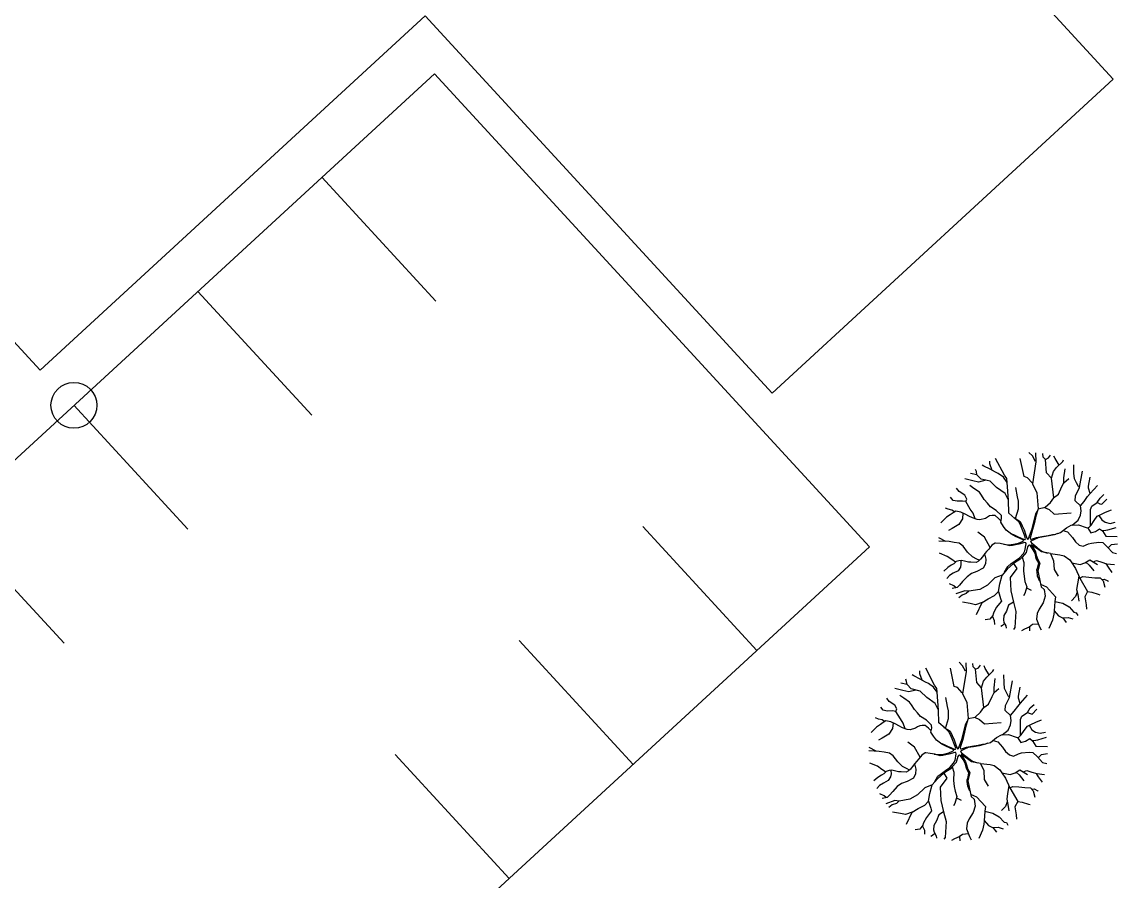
# Model space of a CAD drawing. Extents: x 99089 to 101049, y 99298 to 100905.
# Drawn here: x 99846.7 to 99918.6, y 100201.5 to 100257.6 of the extents above; entities that cross this region are included whole.
import ezdxf

# ---------------------------------------------------------------- set-up
doc = ezdxf.new("R2010")
doc.units = 0
for name, color, linetype in [('Survey Exist Alignments', 7, 'Continuous'), ('Survey Exist Building', 7, 'Continuous'), ('Survey Exist Pavement', 7, 'Continuous'), ('Survey Exist Pole', 7, 'Continuous'), ('Survey Exist Surface', 7, 'Continuous'), ('Survey Exist Trees', 7, 'Continuous')]:
    doc.layers.add(name, color=color, linetype=linetype)

msp = doc.modelspace()

# ---------------------------------------------------------------- linework, layer by layer
at = {"layer": 'Survey Exist Alignments'}
msp.add_arc((97079.407, 103054.665), 4051.221, 313.862393, 315.667749, dxfattribs=at)
at = {"layer": 'Survey Exist Building'}
msp.add_lwpolyline([(99918.049, 100253.834), (99872.25, 100303.627), (99824.802, 100259.985), (99847.934, 100234.835), (99873.084, 100257.968), (99895.751, 100233.325)], close=True, dxfattribs=at)
at = {"layer": 'Survey Exist Pavement'}
for p, q in [((99866.332, 100247.424), (99873.779, 100239.328)), ((99858.236, 100239.977), (99865.683, 100231.881)), ((99850.14, 100232.531), (99857.587, 100224.435)), ((99842.044, 100225.084), (99849.491, 100216.988)), ((99894.765, 100216.512), (99887.318, 100224.608)), ((99886.669, 100209.065), (99879.222, 100217.161)), ((99878.573, 100201.618), (99871.126, 100209.715))]:
    msp.add_line(p, q, dxfattribs=at)
msp.add_lwpolyline([(99902.125, 100223.282), (99873.692, 100254.194), (99793.468, 100180.404), (99821.901, 100149.491)], close=True, dxfattribs=at)
msp.add_arc((97079.407, 103054.665), 4040.221, 314.502972, 315.667749, dxfattribs=at)
at = {"layer": 'Survey Exist Pole'}
msp.add_circle((99850.14, 100232.531), 1.5, dxfattribs=at)
at = {"layer": 'Survey Exist Surface'}
msp.add_arc((97079.407, 103054.665), 4032.221, 314.502972, 315.667749, dxfattribs=at)
at = {"layer": 'Survey Exist Trees'}
for points in [[(99911.221, 100225.494), (99911.205, 100226.332), (99911.11, 100227.491), (99911.089, 100227.745), (99910.944, 100227.963), (99910.36, 100229.058)], [(99912.746, 100227.466), (99912.439, 100227.797), (99912.228, 100227.878), (99911.974, 100229.066)], [(99912.968, 100228.871), (99912.76, 100229.226), (99912.538, 100229.458)], [(99912.97, 100229.421), (99912.992, 100228.836), (99912.76, 100227.41), (99913.05, 100226.817), (99913.139, 100225.775), (99913.598, 100225.871), (99913.945, 100226.192), (99914.153, 100226.489), (99914.011, 100227.78), (99913.69, 100228.124), (99913.617, 100229.001), (99913.464, 100229.151), (99913.436, 100229.381)], [(99913.617, 100229.001), (99913.816, 100229.096), (99913.948, 100229.272)], [(99914.01, 100227.777), (99914.138, 100228.217), (99914.344, 100228.478), (99914.755, 100228.87), (99914.804, 100228.978)], [(99914.506, 100228.632), (99914.252, 100229.057), (99914.17, 100229.21)], [(99909.137, 100227.997), (99909.112, 100228.204), (99909.052, 100228.341)], [(99911.11, 100227.491), (99910.872, 100227.828), (99910.536, 100228.071), (99910.35, 100228.164), (99909.996, 100228.351), (99909.586, 100228.557), (99909.484, 100228.627)], [(99910.128, 100228.281), (99909.978, 100228.706), (99909.979, 100228.893)], [(99914.827, 100227.47), (99914.827, 100227.787), (99914.903, 100228.384)], [(99915.357, 100224.709), (99915.755, 100225.028), (99915.905, 100225.367), (99915.94, 100225.648), (99915.905, 100225.975), (99915.552, 100226.302), (99915.582, 100226.627), (99915.84, 100227.154), (99916.03, 100228.241)], [(99915.84, 100227.154), (99915.778, 100227.226), (99915.648, 100227.469), (99915.518, 100227.731), (99915.481, 100228.104), (99915.46, 100228.643)], [(99909.719, 100227.639), (99909.248, 100227.512), (99908.875, 100227.605), (99908.35, 100227.739)], [(99911.205, 100226.332), (99910.981, 100226.764), (99910.422, 100227.156), (99909.994, 100227.567), (99909.416, 100227.717), (99909.137, 100227.997), (99908.725, 100228.085)], [(99914.152, 100226.495), (99914.47, 100226.724), (99914.695, 100227.227), (99914.827, 100227.47), (99915.144, 100227.75)], [(99916.528, 100226.762), (99916.43, 100227.114), (99916.431, 100227.245), (99916.53, 100227.828)], [(99909.016, 100225.117), (99908.888, 100225.478), (99908.702, 100225.758), (99908.405, 100226.243), (99908.48, 100226.411), (99908.35, 100226.654), (99907.977, 100226.897), (99907.81, 100227.114)], [(99911.058, 100224.367), (99911.058, 100224.367), (99910.864, 100224.617), (99910.697, 100224.897), (99910.753, 100225.14), (99910.735, 100225.345), (99910.4, 100225.663), (99910.027, 100225.906), (99909.823, 100226.149), (99909.618, 100226.373), (99909.432, 100226.672), (99909.302, 100226.858), (99908.929, 100227.101), (99908.669, 100227.288)], [(99911.654, 100225.137), (99911.856, 100225.774), (99911.857, 100226.278), (99911.783, 100226.558), (99911.672, 100227.155)], [(99915.905, 100225.976), (99916.148, 100226.256), (99916.373, 100226.573), (99916.542, 100226.778), (99917.016, 100227.299)], [(99908.407, 100226.239), (99908.2, 100226.281), (99907.845, 100226.262), (99907.584, 100226.319), (99907.422, 100226.522)], [(99916.555, 100224.669), (99916.558, 100225.726), (99916.645, 100225.937), (99917.005, 100226.179), (99917.189, 100226.471), (99917.44, 100226.702)], [(99917.007, 100226.18), (99917.174, 100226.105), (99917.305, 100226.068), (99917.616, 100226.399)], [(99910.713, 100224.968), (99910.548, 100225.14), (99910.325, 100225.327), (99910.138, 100225.327), (99909.97, 100225.309), (99909.821, 100225.234), (99909.69, 100225.141), (99909.335, 100225.048), (99909.148, 100225.067), (99908.85, 100225.179), (99908.608, 100225.291), (99908.403, 100225.403), (99908.086, 100225.553), (99907.75, 100225.628), (99907.582, 100225.516), (99907.395, 100225.385), (99907.152, 100225.218), (99906.785, 100224.861)], [(99907.673, 100225.576), (99907.508, 100225.684), (99907.265, 100225.74), (99907.083, 100225.824)], [(99908.222, 100225.489), (99908.197, 100225.123), (99907.953, 100224.75), (99907.524, 100224.489), (99907.283, 100224.362)], [(99911.337, 100224.16), (99911.53, 100224.095), (99911.792, 100223.97), (99912.036, 100223.863), (99912.25, 100223.773), (99912.301, 100223.776), (99912.319, 100223.833), (99912.239, 100224.056), (99912.094, 100224.448), (99911.958, 100224.766), (99911.872, 100224.919), (99911.624, 100225.138), (99911.221, 100225.494)], [(99911.552, 100225.201), (99911.788, 100225.054), (99911.959, 100224.947), (99912.098, 100224.665), (99912.22, 100224.391), (99912.338, 100224.051), (99912.409, 100223.846), (99912.444, 100223.799), (99912.499, 100223.814), (99912.55, 100223.948), (99912.633, 100224.176), (99912.742, 100224.474), (99912.834, 100224.839), (99912.916, 100225.187), (99912.986, 100225.441), (99913.091, 100225.618)], [(99913.139, 100225.775), (99912.989, 100225.285), (99912.893, 100224.877), (99912.778, 100224.418), (99912.633, 100223.95), (99912.611, 100223.879), (99912.64, 100223.797), (99912.704, 100223.789), (99913.026, 100223.9), (99913.382, 100223.972), (99913.797, 100224.035), (99914.068, 100224.095), (99914.3, 100224.12)], [(99913.556, 100225.863), (99913.864, 100225.717), (99914.193, 100225.431), (99915.296, 100225.517)], [(99914.428, 100224.165), (99914.595, 100224.222), (99914.987, 100224.539), (99915.305, 100224.707), (99915.772, 100224.725), (99916.275, 100224.557), (99916.424, 100224.538), (99916.593, 100224.706), (99916.798, 100225.004), (99917.004, 100225.284), (99917.229, 100225.396), (99917.546, 100225.545), (99917.935, 100225.703)], [(99917.109, 100225.336), (99917.302, 100225.041), (99917.526, 100224.892), (99917.843, 100224.817), (99918.177, 100224.896)], [(99907.115, 100223.641), (99906.658, 100223.876)], [(99909.994, 100223.244), (99909.623, 100223.912), (99909.193, 100224.242)], [(99910.901, 100223.455), (99911.232, 100223.422), (99911.53, 100223.451), (99911.86, 100223.535), (99912.16, 100223.66), (99912.189, 100223.713), (99912.152, 100223.754), (99911.669, 100223.97), (99911.403, 100224.111), (99911.058, 100224.367)], [(99914.428, 100224.165), (99914.181, 100224.079), (99913.853, 100223.998), (99913.492, 100223.939), (99913.134, 100223.886), (99912.891, 100223.769), (99912.666, 100223.662), (99912.639, 100223.626), (99912.7, 100223.545), (99912.894, 100223.39), (99913.256, 100223.101), (99913.42, 100222.986), (99913.74, 100222.882)], [(99914.756, 100224.353), (99915.061, 100224.259), (99915.378, 100223.904), (99915.582, 100223.624), (99915.824, 100223.4), (99916.085, 100223.325), (99916.422, 100223.474), (99916.627, 100223.53), (99917.112, 100223.586), (99917.355, 100223.567), (99917.671, 100223.268), (99917.988, 100222.913), (99918.265, 100222.847)], [(99916.362, 100224.546), (99916.573, 100224.202), (99916.89, 100224.295), (99917.152, 100224.463), (99917.338, 100224.332), (99917.561, 100223.977), (99918.308, 100223.953)], [(99917.295, 100224.362), (99917.431, 100224.351), (99917.693, 100224.388), (99918.243, 100224.554)], [(99909.295, 100222.411), (99909.142, 100222.491), (99908.844, 100222.64), (99908.528, 100222.939), (99908.23, 100223.332), (99907.988, 100223.518), (99907.652, 100223.575), (99907.316, 100223.631), (99906.653, 100223.663)], [(99910.36, 100223.532), (99910.32, 100223.535), (99910.115, 100223.386), (99909.909, 100223.143), (99909.759, 100222.976), (99909.647, 100222.845), (99909.497, 100222.64), (99909.366, 100222.472), (99909.235, 100222.36), (99909.086, 100222.267), (99908.75, 100222.286), (99908.582, 100222.286), (99908.321, 100222.361), (99908.134, 100222.398), (99907.966, 100222.38), (99907.78, 100222.324), (99907.63, 100222.175), (99907.462, 100222.082), (99907.238, 100221.932), (99906.979, 100221.704)], [(99910.943, 100221.626), (99911.148, 100222.003), (99911.385, 100222.194), (99911.647, 100222.384), (99911.926, 100222.579), (99912.183, 100222.858), (99912.279, 100223.037), (99912.36, 100223.482), (99912.335, 100223.551), (99912.268, 100223.566), (99911.875, 100223.455), (99911.47, 100223.366), (99911.299, 100223.35), (99910.951, 100223.446), (99910.651, 100223.504), (99910.36, 100223.532)], [(99913.253, 100221.031), (99913.103, 100221.366), (99913.071, 100221.671), (99913.062, 100221.776), (99913.125, 100221.953), (99913.183, 100222.238), (99913.019, 100222.518), (99912.939, 100222.866), (99912.808, 100223.097), (99912.63, 100223.347), (99912.565, 100223.387), (99912.498, 100223.372), (99912.452, 100223.295), (99912.378, 100223), (99912.355, 100222.91), (99912.092, 100222.615), (99911.951, 100222.462), (99911.539, 100222.201), (99911.125, 100221.83), (99910.778, 100221.442)], [(99913.939, 100222.842), (99913.36, 100222.957), (99913.094, 100223.154), (99912.667, 100223.419), (99912.826, 100223.173), (99912.967, 100222.957), (99913.014, 100222.753), (99913.114, 100222.453), (99913.247, 100222.226), (99913.116, 100221.71), (99913.285, 100220.875)], [(99917.713, 100223.221), (99917.933, 100223.436), (99918.315, 100223.488)], [(99907.742, 100222.287), (99907.5, 100222.455), (99907.202, 100222.66), (99906.703, 100222.868)], [(99909.629, 100222.821), (99909.721, 100222.472), (99909.701, 100222.173), (99909.551, 100221.893), (99909.14, 100221.669), (99908.785, 100221.539), (99908.505, 100221.334), (99908.206, 100221.017), (99908, 100220.774), (99907.85, 100220.625), (99907.523, 100220.562)], [(99912.092, 100222.615), (99912.202, 100222.264), (99912.182, 100221.723), (99912.218, 100221.35), (99912.273, 100221.032), (99912.403, 100220.678), (99912.271, 100220.23), (99912.178, 100220.08)], [(99913.939, 100222.842), (99914.562, 100222.768), (99914.841, 100222.705), (99915.207, 100222.428), (99915.34, 100222.235), (99915.581, 100221.881), (99915.86, 100221.243), (99916.372, 100220.367), (99916.189, 100220.021), (99916.279, 100219.493), (99916.295, 100219.211)], [(99913.939, 100222.842), (99914.15, 100222.379), (99914.179, 100221.806), (99914.437, 100221.362)], [(99908.091, 100222.394), (99908.097, 100222.156), (99908.059, 100221.969), (99907.909, 100221.727), (99907.591, 100221.559), (99907.348, 100221.41), (99907.176, 100221.212)], [(99911.539, 100222.201), (99911.742, 100221.876), (99911.304, 100221.294), (99911.354, 100220.416), (99911.524, 100219.676), (99911.69, 100219.054), (99911.624, 100218.016), (99911.536, 100217.888)], [(99915.34, 100222.235), (99915.877, 100222.131), (99916.195, 100222.242), (99916.512, 100222.429), (99917.016, 100222.13)], [(99916.258, 100222.28), (99916.474, 100222.093), (99916.772, 100221.719)], [(99916.727, 100222.301), (99916.96, 100222.391), (99917.296, 100222.279), (99917.613, 100222.185), (99918.122, 100222.133)], [(99917.571, 100222.197), (99917.705, 100221.961), (99917.958, 100221.614)], [(99909.105, 100218.874), (99909.484, 100219.658), (99909.873, 100219.895), (99910.297, 100220.111), (99910.541, 100220.379), (99910.63, 100220.881), (99910.778, 100221.442), (99910.301, 100221.261), (99909.821, 100220.789), (99909.33, 100220.511), (99908.615, 100220.387), (99908.344, 100220.419), (99907.754, 100220.216)], [(99915.801, 100221.378), (99915.706, 100220.88), (99915.649, 100220.507), (99915.723, 100220.171), (99915.797, 100219.741)], [(99915.86, 100221.243), (99916.062, 100221.347), (99916.454, 100221.309), (99916.845, 100221.271), (99917.2, 100221.252), (99917.386, 100221.065), (99917.499, 100220.648)], [(99917.293, 100221.159), (99917.442, 100221.177), (99917.685, 100221.065), (99917.705, 100221.027)], [(99907.784, 100220.613), (99907.64, 100220.738), (99907.351, 100220.861)], [(99908.612, 100220.387), (99908.446, 100220.233), (99908.166, 100220.14), (99907.947, 100219.963)], [(99910.541, 100220.379), (99910.685, 100219.914), (99910.74, 100219.746), (99910.403, 100219.317), (99910.216, 100218.962), (99910.159, 100218.738), (99910.271, 100218.477), (99910.289, 100218.224)], [(99912.382, 100220.606), (99912.459, 100220.566), (99912.683, 100220.453)], [(99913.285, 100220.875), (99913.336, 100220.677), (99913.522, 100220.509), (99913.596, 100220.061), (99913.464, 100219.631), (99913.202, 100219.221), (99913.071, 100218.941), (99913.033, 100218.568), (99913.218, 100218.064), (99913.338, 100217.857)], [(99913.294, 100220.842), (99913.674, 100220.674), (99914.268, 100220.023), (99914.229, 100219.724), (99914.187, 100219.097), (99914.167, 100218.887), (99914.072, 100218.489), (99913.83, 100217.952)], [(99915.689, 100220.329), (99915.574, 100220.04), (99915.312, 100219.76)], [(99916.371, 100220.365), (99916.657, 100220.319), (99917.067, 100220.188), (99917.177, 100220.163)], [(99909.484, 100219.658), (99909.042, 100219.504), (99908.706, 100219.579), (99908.2, 100219.671)], [(99911.524, 100219.676), (99911.206, 100219.484), (99911.075, 100219.092), (99910.887, 100218.794), (99910.868, 100218.514), (99910.905, 100218.346), (99911.035, 100218.121), (99911.058, 100217.972)], [(99914.229, 100219.724), (99914.747, 100219.599), (99915.167, 100219.361), (99915.478, 100219.014), (99915.627, 100218.976), (99915.727, 100218.806)], [(99914.188, 100219.113), (99914.47, 100218.791), (99914.731, 100218.66), (99915.104, 100218.678), (99915.411, 100218.582)], [(99910.177, 100218.808), (99909.972, 100218.552), (99909.681, 100218.513)], [(99910.946, 100218.275), (99910.811, 100218.14), (99910.7, 100218.075)], [(99913.152, 100218.242), (99912.77, 100218.213), (99912.546, 100218.046), (99912.247, 100217.915), (99912.047, 100217.811)], [(99914.746, 100218.66), (99914.976, 100218.354)], [(99912.57, 100218.063), (99912.584, 100217.795)], [(99906.654, 100211.788), (99906.638, 100212.625), (99906.543, 100213.785), (99906.522, 100214.039), (99906.377, 100214.257), (99905.793, 100215.352)], [(99908.179, 100213.759), (99907.872, 100214.091), (99907.662, 100214.172), (99907.407, 100215.36)], [(99908.401, 100215.165), (99908.193, 100215.52), (99907.971, 100215.752)], [(99908.403, 100215.715), (99908.425, 100215.13), (99908.194, 100213.704), (99908.483, 100213.111), (99908.572, 100212.069), (99909.031, 100212.165), (99909.378, 100212.486), (99909.586, 100212.782), (99909.444, 100214.073), (99909.123, 100214.418), (99909.051, 100215.295), (99908.897, 100215.445), (99908.869, 100215.674)], [(99909.051, 100215.295), (99909.25, 100215.39), (99909.382, 100215.566)], [(99909.443, 100214.07), (99909.571, 100214.511), (99909.777, 100214.772), (99910.188, 100215.164), (99910.237, 100215.271)], [(99909.939, 100214.926), (99909.685, 100215.351), (99909.603, 100215.504)], [(99904.57, 100214.291), (99904.545, 100214.498), (99904.485, 100214.635)], [(99906.543, 100213.785), (99906.305, 100214.122), (99905.97, 100214.364), (99905.783, 100214.458), (99905.429, 100214.645), (99905.019, 100214.851), (99904.917, 100214.921)], [(99905.561, 100214.575), (99905.411, 100215), (99905.412, 100215.187)], [(99910.26, 100213.764), (99910.26, 100214.081), (99910.337, 100214.678)], [(99911.273, 100213.448), (99911.211, 100213.52), (99911.081, 100213.763), (99910.951, 100214.024), (99910.914, 100214.398), (99910.893, 100214.937)], [(99905.152, 100213.932), (99904.681, 100213.806), (99904.308, 100213.899), (99903.783, 100214.033)], [(99906.638, 100212.625), (99906.414, 100213.058), (99905.855, 100213.45), (99905.427, 100213.861), (99904.849, 100214.011), (99904.57, 100214.291), (99904.158, 100214.379)], [(99909.585, 100212.788), (99909.903, 100213.017), (99910.128, 100213.521), (99910.26, 100213.764), (99910.578, 100214.043)], [(99910.79, 100211.003), (99911.188, 100211.322), (99911.338, 100211.661), (99911.374, 100211.942), (99911.338, 100212.269), (99910.985, 100212.596), (99911.015, 100212.921), (99911.273, 100213.448), (99911.463, 100214.535)], [(99911.961, 100213.055), (99911.863, 100213.408), (99911.864, 100213.538), (99911.963, 100214.122)], [(99904.449, 100211.41), (99904.321, 100211.771), (99904.135, 100212.051), (99903.838, 100212.537), (99903.913, 100212.705), (99903.783, 100212.948), (99903.41, 100213.191), (99903.243, 100213.407)], [(99906.491, 100210.661), (99906.491, 100210.661), (99906.297, 100210.911), (99906.13, 100211.191), (99906.186, 100211.434), (99906.168, 100211.639), (99905.833, 100211.957), (99905.461, 100212.2), (99905.256, 100212.442), (99905.051, 100212.667), (99904.865, 100212.965), (99904.735, 100213.152), (99904.363, 100213.395), (99904.102, 100213.582)], [(99907.087, 100211.431), (99907.289, 100212.067), (99907.29, 100212.571), (99907.216, 100212.852), (99907.106, 100213.449)], [(99911.338, 100212.27), (99911.582, 100212.549), (99911.806, 100212.866), (99911.975, 100213.072), (99912.449, 100213.593)], [(99903.84, 100212.533), (99903.633, 100212.574), (99903.278, 100212.556), (99903.017, 100212.612), (99902.855, 100212.816)], [(99911.988, 100210.962), (99911.991, 100212.019), (99912.078, 100212.231), (99912.438, 100212.473), (99912.622, 100212.764), (99912.873, 100212.995)], [(99912.44, 100212.474), (99912.607, 100212.399), (99912.738, 100212.362), (99913.049, 100212.693)], [(99906.146, 100211.262), (99905.981, 100211.434), (99905.758, 100211.621), (99905.571, 100211.621), (99905.403, 100211.602), (99905.254, 100211.528), (99905.123, 100211.435), (99904.768, 100211.342), (99904.581, 100211.36), (99904.283, 100211.473), (99904.041, 100211.585), (99903.836, 100211.697), (99903.519, 100211.847), (99903.183, 100211.922), (99903.015, 100211.81), (99902.828, 100211.679), (99902.585, 100211.511), (99902.218, 100211.155)], [(99903.106, 100211.87), (99902.941, 100211.978), (99902.699, 100212.034), (99902.516, 100212.118)], [(99903.655, 100211.783), (99903.63, 100211.417), (99903.387, 100211.044), (99902.957, 100210.783), (99902.717, 100210.655)], [(99906.77, 100210.454), (99906.963, 100210.389), (99907.225, 100210.264), (99907.47, 100210.157), (99907.683, 100210.067), (99907.734, 100210.07), (99907.752, 100210.126), (99907.672, 100210.349), (99907.527, 100210.741), (99907.391, 100211.06), (99907.305, 100211.213), (99907.057, 100211.432), (99906.654, 100211.788)], [(99906.985, 100211.495), (99907.222, 100211.347), (99907.393, 100211.241), (99907.531, 100210.958), (99907.653, 100210.685), (99907.771, 100210.344), (99907.842, 100210.139), (99907.877, 100210.093), (99907.932, 100210.108), (99907.983, 100210.242), (99908.066, 100210.47), (99908.175, 100210.768), (99908.267, 100211.133), (99908.349, 100211.48), (99908.419, 100211.735), (99908.524, 100211.912)], [(99908.572, 100212.069), (99908.422, 100211.579), (99908.326, 100211.171), (99908.211, 100210.712), (99908.066, 100210.244), (99908.044, 100210.173), (99908.073, 100210.091), (99908.137, 100210.082), (99908.459, 100210.194), (99908.815, 100210.266), (99909.23, 100210.329), (99909.502, 100210.389), (99909.733, 100210.414)], [(99908.989, 100212.156), (99909.297, 100212.011), (99909.626, 100211.725), (99910.729, 100211.81)], [(99909.861, 100210.458), (99910.028, 100210.516), (99910.421, 100210.833), (99910.738, 100211.001), (99911.205, 100211.019), (99911.708, 100210.851), (99911.857, 100210.832), (99912.026, 100211), (99912.232, 100211.298), (99912.437, 100211.578), (99912.662, 100211.69), (99912.979, 100211.839), (99913.368, 100211.996)], [(99912.542, 100211.63), (99912.735, 100211.335), (99912.959, 100211.186), (99913.276, 100211.111), (99913.61, 100211.19)], [(99905.427, 100209.538), (99905.056, 100210.206), (99904.626, 100210.535)], [(99906.334, 100209.749), (99906.665, 100209.715), (99906.963, 100209.745), (99907.293, 100209.828), (99907.593, 100209.954), (99907.622, 100210.007), (99907.585, 100210.048), (99907.102, 100210.264), (99906.836, 100210.405), (99906.491, 100210.661)], [(99909.861, 100210.458), (99909.614, 100210.373), (99909.286, 100210.292), (99908.925, 100210.233), (99908.568, 100210.179), (99908.325, 100210.063), (99908.099, 100209.955), (99908.072, 100209.92), (99908.133, 100209.839), (99908.327, 100209.684), (99908.689, 100209.395), (99908.853, 100209.28), (99909.173, 100209.176)], [(99910.189, 100210.646), (99910.495, 100210.553), (99910.811, 100210.198), (99911.015, 100209.918), (99911.257, 100209.694), (99911.519, 100209.619), (99911.855, 100209.768), (99912.06, 100209.824), (99912.545, 100209.879), (99912.788, 100209.86), (99913.104, 100209.562), (99913.421, 100209.207), (99913.698, 100209.141)], [(99911.795, 100210.84), (99912.006, 100210.496), (99912.323, 100210.589), (99912.585, 100210.757), (99912.771, 100210.626), (99912.994, 100210.271), (99913.741, 100210.247)], [(99912.729, 100210.656), (99912.864, 100210.644), (99913.126, 100210.681), (99913.676, 100210.848)], [(99904.728, 100208.705), (99904.575, 100208.785), (99904.277, 100208.934), (99903.961, 100209.233), (99903.663, 100209.625), (99903.421, 100209.812), (99903.085, 100209.868), (99902.749, 100209.925), (99902.086, 100209.957)], [(99902.548, 100209.934), (99902.091, 100210.17)], [(99905.793, 100209.826), (99905.753, 100209.829), (99905.548, 100209.68), (99905.342, 100209.437), (99905.192, 100209.269), (99905.08, 100209.139), (99904.93, 100208.934), (99904.799, 100208.766), (99904.668, 100208.654), (99904.519, 100208.561), (99904.183, 100208.58), (99904.015, 100208.58), (99903.754, 100208.655), (99903.568, 100208.692), (99903.399, 100208.674), (99903.213, 100208.618), (99903.063, 100208.468), (99902.895, 100208.375), (99902.671, 100208.226), (99902.412, 100207.998)], [(99906.376, 100207.92), (99906.581, 100208.297), (99906.818, 100208.488), (99907.08, 100208.678), (99907.359, 100208.872), (99907.616, 100209.152), (99907.712, 100209.33), (99907.793, 100209.776), (99907.768, 100209.845), (99907.702, 100209.859), (99907.308, 100209.748), (99906.903, 100209.66), (99906.732, 100209.644), (99906.385, 100209.739), (99906.084, 100209.798), (99905.793, 100209.826)], [(99908.686, 100207.325), (99908.536, 100207.66), (99908.504, 100207.965), (99908.495, 100208.07), (99908.558, 100208.246), (99908.617, 100208.531), (99908.452, 100208.812), (99908.372, 100209.159), (99908.241, 100209.391), (99908.063, 100209.64), (99907.998, 100209.68), (99907.931, 100209.666), (99907.885, 100209.589), (99907.811, 100209.293), (99907.788, 100209.204), (99907.525, 100208.909), (99907.384, 100208.756), (99906.972, 100208.494), (99906.558, 100208.124), (99906.211, 100207.736)], [(99909.373, 100209.136), (99908.793, 100209.25), (99908.527, 100209.448), (99908.1, 100209.713), (99908.259, 100209.467), (99908.4, 100209.251), (99908.447, 100209.047), (99908.547, 100208.747), (99908.68, 100208.52), (99908.549, 100208.004), (99908.718, 100207.169)], [(99913.146, 100209.515), (99913.366, 100209.729), (99913.748, 100209.782)], [(99903.175, 100208.58), (99902.933, 100208.749), (99902.635, 100208.954), (99902.136, 100209.162)], [(99905.062, 100209.114), (99905.154, 100208.765), (99905.134, 100208.467), (99904.984, 100208.187), (99904.573, 100207.963), (99904.218, 100207.833), (99903.938, 100207.628), (99903.639, 100207.311), (99903.433, 100207.068), (99903.283, 100206.919), (99902.956, 100206.856)], [(99907.525, 100208.909), (99907.635, 100208.558), (99907.615, 100208.017), (99907.651, 100207.643), (99907.707, 100207.326), (99907.836, 100206.971), (99907.705, 100206.523), (99907.611, 100206.374)], [(99909.373, 100209.136), (99909.995, 100209.062), (99910.274, 100208.999), (99910.64, 100208.722), (99910.773, 100208.529), (99911.014, 100208.175), (99911.293, 100207.537), (99911.805, 100206.66), (99911.622, 100206.315), (99911.712, 100205.787), (99911.728, 100205.505)], [(99909.373, 100209.136), (99909.583, 100208.673), (99909.612, 100208.1), (99909.87, 100207.655)], [(99903.524, 100208.687), (99903.53, 100208.449), (99903.492, 100208.263), (99903.342, 100208.02), (99903.024, 100207.853), (99902.781, 100207.703), (99902.609, 100207.506)], [(99906.972, 100208.494), (99907.175, 100208.17), (99906.737, 100207.588), (99906.787, 100206.71), (99906.957, 100205.97), (99907.123, 100205.348), (99907.057, 100204.31), (99906.969, 100204.182)], [(99910.773, 100208.529), (99911.31, 100208.424), (99911.628, 100208.536), (99911.946, 100208.722), (99912.449, 100208.423)], [(99911.692, 100208.573), (99911.907, 100208.387), (99912.205, 100208.013)], [(99912.161, 100208.595), (99912.393, 100208.685), (99912.729, 100208.573), (99913.046, 100208.479), (99913.556, 100208.427)], [(99913.004, 100208.491), (99913.139, 100208.255), (99913.392, 100207.907)], [(99904.538, 100205.168), (99904.917, 100205.952), (99905.306, 100206.188), (99905.73, 100206.405), (99905.974, 100206.672), (99906.063, 100207.175), (99906.211, 100207.736), (99905.734, 100207.555), (99905.254, 100207.082), (99904.763, 100206.805), (99904.048, 100206.681), (99903.777, 100206.713), (99903.187, 100206.51)], [(99911.234, 100207.671), (99911.139, 100207.174), (99911.083, 100206.801), (99911.156, 100206.465), (99911.23, 100206.035)], [(99911.293, 100207.537), (99911.495, 100207.64), (99911.887, 100207.603), (99912.279, 100207.565), (99912.633, 100207.546), (99912.819, 100207.359), (99912.932, 100206.942)], [(99912.726, 100207.453), (99912.875, 100207.471), (99913.118, 100207.359), (99913.138, 100207.32)], [(99903.217, 100206.906), (99903.073, 100207.032), (99902.784, 100207.154)], [(99904.045, 100206.681), (99903.879, 100206.527), (99903.599, 100206.433), (99903.38, 100206.257)], [(99905.974, 100206.672), (99906.118, 100206.207), (99906.173, 100206.039), (99905.836, 100205.61), (99905.649, 100205.256), (99905.593, 100205.032), (99905.704, 100204.77), (99905.722, 100204.518)], [(99907.815, 100206.9), (99907.892, 100206.859), (99908.116, 100206.747)], [(99908.718, 100207.169), (99908.769, 100206.971), (99908.955, 100206.802), (99909.029, 100206.354), (99908.897, 100205.925), (99908.635, 100205.515), (99908.504, 100205.235), (99908.466, 100204.862), (99908.651, 100204.357), (99908.771, 100204.151)], [(99908.727, 100207.135), (99909.107, 100206.968), (99909.701, 100206.316), (99909.663, 100206.018), (99909.62, 100205.39), (99909.6, 100205.18), (99909.505, 100204.783), (99909.263, 100204.246)], [(99911.804, 100206.658), (99912.09, 100206.613), (99912.5, 100206.482), (99912.61, 100206.457)], [(99904.917, 100205.952), (99904.475, 100205.798), (99904.139, 100205.873), (99903.633, 100205.964)], [(99906.957, 100205.97), (99906.639, 100205.778), (99906.508, 100205.386), (99906.32, 100205.087), (99906.301, 100204.807), (99906.338, 100204.639), (99906.468, 100204.415), (99906.491, 100204.266)], [(99909.663, 100206.018), (99910.18, 100205.892), (99910.6, 100205.655), (99910.911, 100205.307), (99911.06, 100205.27), (99911.16, 100205.099)], [(99911.122, 100206.623), (99911.007, 100206.334), (99910.745, 100206.054)], [(99909.621, 100205.406), (99909.903, 100205.084), (99910.164, 100204.953), (99910.537, 100204.972), (99910.844, 100204.875)], [(99905.61, 100205.102), (99905.405, 100204.845), (99905.114, 100204.807)], [(99906.379, 100204.569), (99906.244, 100204.434), (99906.133, 100204.368)], [(99908.585, 100204.536), (99908.204, 100204.507), (99907.979, 100204.339), (99907.68, 100204.209), (99907.48, 100204.105)], [(99910.179, 100204.954), (99910.409, 100204.647)], [(99908.003, 100204.357), (99908.017, 100204.089)]]:
    msp.add_lwpolyline(points, dxfattribs=at)
msp.add_spline([(99708.956, 100746.98), (99744.349, 100746.98), (99761.475, 100717.283), (99780.885, 100709.288), (99813.995, 100700.15), (99843.68, 100681.875), (99844.821, 100654.463), (99837.971, 100622.481), (99815.136, 100597.353), (99823.129, 100587.074), (99837.971, 100589.358), (99839.113, 100579.078), (99890.491, 100565.372), (99883.64, 100525.395), (99872.223, 100476.281), (99890.491, 100435.163), (99875.648, 100396.328), (99852.814, 100386.049), (99810.57, 100359.778), (99753.483, 100331.224), (99752.341, 100269.546), (99708.956, 100231.853), (99672.42, 100279.825), (99651.869, 100314.091), (99622.184, 100372.342), (99579.94, 100363.205), (99561.673, 100339.219), (99547.972, 100307.238), (99506.87, 100301.527), (99492.027, 100253.555), (99514.862, 100197.588), (99538.838, 100148.474), (99495.452, 100087.938), (99466.909, 100099.36), (99416.673, 100077.658), (99398.405, 100043.392), (99357.303, 100004.558), (99323.051, 100001.132), (99289.941, 100017.122), (99224.862, 100033.113), (99184.902, 100029.686), (99151.792, 100022.833), (99124.39, 99976.003), (99108.406, 99926.889), (99088.997, 99900.619)], degree=3, dxfattribs=at)

doc.saveas('drawing.dxf')
